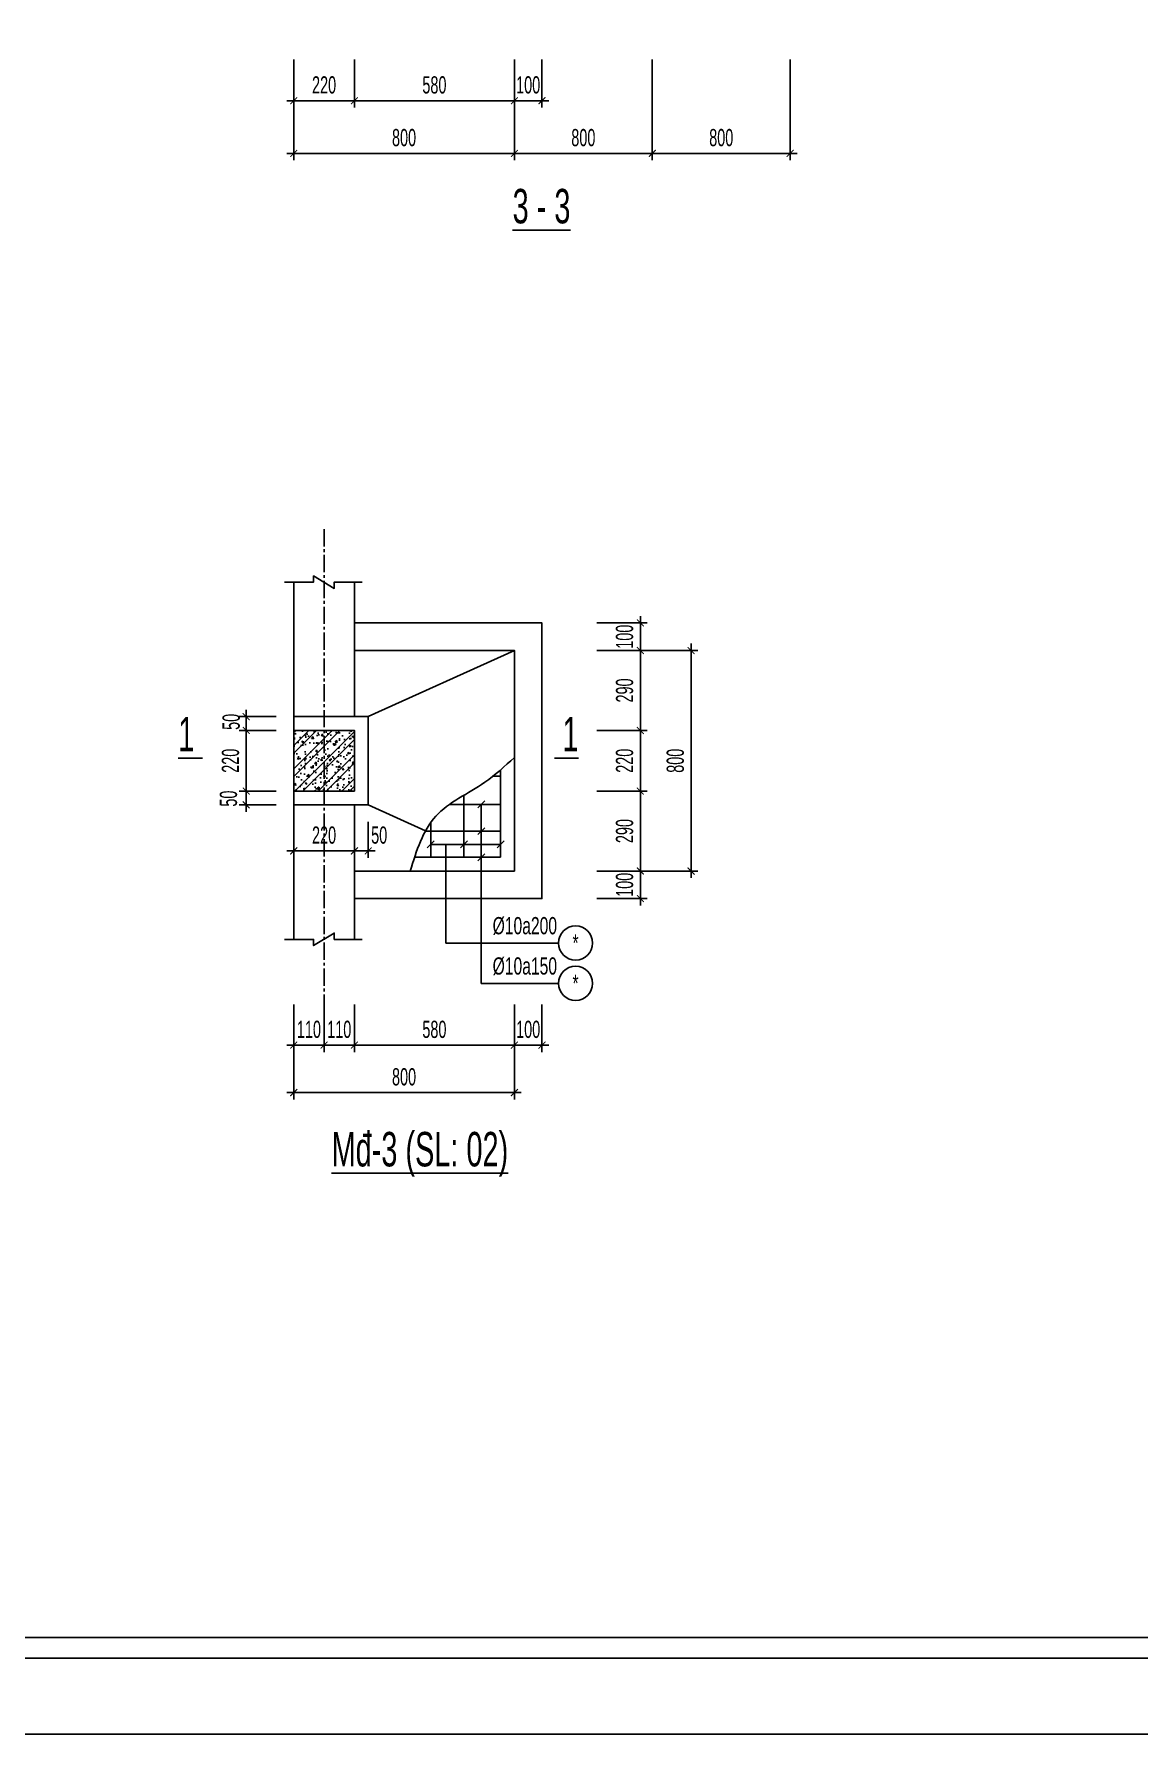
# Model space of a CAD drawing. Extents: x 195594 to 457145, y -254194 to -165094.
# Drawn here: x 387065 to 411103, y -254194 to -217193 of the extents above; entities that cross this region are included whole.
import ezdxf
from ezdxf.enums import TextEntityAlignment as Align

# ---------------------------------------------------------------- set-up
doc = ezdxf.new("R2010")
doc.units = 0
doc.header["$LTSCALE"] = 0.5
doc.header["$MEASUREMENT"] = 0
doc.linetypes.add('CENTER2', pattern=[1.125, 0.75, -0.125, 0.125, -0.125])
doc.layers.get('0').update_dxf_attribs({"linetype": 'CONTINUOUS'})
doc.layers.get('Defpoints').update_dxf_attribs({"linetype": 'CONTINUOUS'})
for name, color, linetype in [('CDC-KHUNGTEN', 7, 'CONTINUOUS'), ('CDC.01.AXIS', 160, 'CENTER2'), ('CDC.02.DIM', 1, 'CONTINUOUS'), ('CDC.03.BORDER', 3, 'CONTINUOUS'), ('CDC.05.STEEL', 4, 'CONTINUOUS'), ('CDC.06.TEXT', 2, 'CONTINUOUS'), ('CDC.10.HATCH', 9, 'CONTINUOUS'), ('CDC.11.NOTE', 8, 'CONTINUOUS'), ('CDC.14.STEELNUM', 9, 'CONTINUOUS')]:
    doc.layers.add(name, color=color, linetype=linetype)
doc.layers.add('Hatch1', color=250, linetype='CONTINUOUS', lineweight=5)
doc.layers.add('Tpl_Bound', color=1, linetype='CONTINUOUS', plot=False)
doc.styles.add('ARIAL', font='arial.ttf', dxfattribs={"width": 0.6})
doc.styles.add('ROMANS', font='arial.ttf', dxfattribs={"width": 0.55})
doc.dimstyles.new('150X25', dxfattribs={"dimscale": 150, "dimtxt": 2.5, "dimasz": 1, "dimexe": 1, "dimexo": 0, "dimgap": 1, "dimtad": 1, "dimdec": 0, "dimlfac": 0.166667, "dimdsep": 46, "dimtxsty": 'ARIAL', "dimblk": 'ARCHTICK', "dimcen": 1, "dimdle": 1, "dimclrd": 1, "dimclre": 1, "dimclrt": 2, "dimadec": 0, "dimazin": 0, "dimtfac": 0.00072, "dimtdec": 0, "dimtix": 1, "dimtmove": 2, "dimatfit": 3, "dimldrblk": 'ARCHTICK', "dimfxl": 1, "dimtolj": 1, "dimarcsym": 0})

# ---------------------------------------------------------------- blocks, each defined once
blk = doc.blocks.new('_ARCHTICK')
at = {"color": 0, "linetype": 'ByBlock', "const_width": 0.15}
blk.add_lwpolyline([(-0.5, -0.5), (0.5, 0.5)], dxfattribs=at)
blk = doc.blocks.new('*D138')
at = {"layer": 'CDC.02.DIM', "color": 1, "lineweight": -2, "transparency": 16777216}
for p, q in [((392715, -217747), (392715, -218795)), ((394035, -217747), (394035, -218795)), ((392565, -218645), (394185, -218645))]:
    blk.add_line(p, q, dxfattribs=at)
at = {"layer": 'Defpoints', "color": 0, "transparency": 16777216}
for p in [(392715, -217747), (394035, -217747), (394035, -218645)]:
    blk.add_point(p, dxfattribs=at)
at = {"layer": 'CDC.02.DIM', "color": 1, "lineweight": -2, "transparency": 16777216, "xscale": 150, "yscale": 150, "zscale": 150, "rotation": 180}
blk.add_blockref('_ARCHTICK', (392715, -218645), dxfattribs=at)
at = {"layer": 'CDC.02.DIM', "color": 1, "lineweight": -2, "transparency": 16777216, "xscale": 150, "yscale": 150, "zscale": 150}
blk.add_blockref('_ARCHTICK', (394035, -218645), dxfattribs=at)
at = {"layer": 'CDC.02.DIM', "color": 2, "transparency": 16777216, "insert": (393375, -218303), "char_height": 375, "attachment_point": 5, "style": 'ARIAL'}
blk.add_mtext('\\A1;220', dxfattribs=at)
blk = doc.blocks.new('*D139')
at = {"layer": 'CDC.02.DIM', "color": 1, "lineweight": -2, "transparency": 16777216}
for p, q in [((394035, -217747), (394035, -218795)), ((397515, -217747), (397515, -218795)), ((393885, -218645), (397665, -218645))]:
    blk.add_line(p, q, dxfattribs=at)
at = {"layer": 'Defpoints', "color": 0, "transparency": 16777216}
for p in [(394035, -217747), (397515, -217747), (397515, -218645)]:
    blk.add_point(p, dxfattribs=at)
at = {"layer": 'CDC.02.DIM', "color": 1, "lineweight": -2, "transparency": 16777216, "xscale": 150, "yscale": 150, "zscale": 150, "rotation": 180}
blk.add_blockref('_ARCHTICK', (394035, -218645), dxfattribs=at)
at = {"layer": 'CDC.02.DIM', "color": 1, "lineweight": -2, "transparency": 16777216, "xscale": 150, "yscale": 150, "zscale": 150}
blk.add_blockref('_ARCHTICK', (397515, -218645), dxfattribs=at)
at = {"layer": 'CDC.02.DIM', "color": 2, "transparency": 16777216, "insert": (395775, -218303), "char_height": 375, "attachment_point": 5, "style": 'ARIAL'}
blk.add_mtext('\\A1;580', dxfattribs=at)
blk = doc.blocks.new('*D140')
at = {"layer": 'CDC.02.DIM', "color": 1, "lineweight": -2, "transparency": 16777216}
for p, q in [((392715, -217747), (392715, -219941)), ((397515, -217747), (397515, -219941)), ((392565, -219791), (397665, -219791))]:
    blk.add_line(p, q, dxfattribs=at)
at = {"layer": 'Defpoints', "color": 0, "transparency": 16777216}
for p in [(392715, -217747), (397515, -217747), (397515, -219791)]:
    blk.add_point(p, dxfattribs=at)
at = {"layer": 'CDC.02.DIM', "color": 1, "lineweight": -2, "transparency": 16777216, "xscale": 150, "yscale": 150, "zscale": 150, "rotation": 180}
blk.add_blockref('_ARCHTICK', (392715, -219791), dxfattribs=at)
at = {"layer": 'CDC.02.DIM', "color": 1, "lineweight": -2, "transparency": 16777216, "xscale": 150, "yscale": 150, "zscale": 150}
blk.add_blockref('_ARCHTICK', (397515, -219791), dxfattribs=at)
at = {"layer": 'CDC.02.DIM', "color": 2, "transparency": 16777216, "insert": (395115, -219450), "char_height": 375, "attachment_point": 5, "style": 'ARIAL'}
blk.add_mtext('\\A1;800', dxfattribs=at)
blk = doc.blocks.new('*D143')
at = {"layer": 'CDC.02.DIM', "color": 1, "lineweight": -2, "transparency": 16777216}
for p, q in [((397515, -217747), (397515, -218795)), ((398115, -217747), (398115, -218795)), ((397515, -218645), (397365, -218645)), ((397515, -218645), (398115, -218645)), ((398115, -218645), (398265, -218645))]:
    blk.add_line(p, q, dxfattribs=at)
at = {"layer": 'Defpoints', "color": 0, "transparency": 16777216}
for p in [(397515, -217747), (398115, -217747), (398115, -218645)]:
    blk.add_point(p, dxfattribs=at)
at = {"layer": 'CDC.02.DIM', "color": 1, "lineweight": -2, "transparency": 16777216, "xscale": 150, "yscale": 150, "zscale": 150}
blk.add_blockref('_ARCHTICK', (397515, -218645), dxfattribs=at)
at = {"layer": 'CDC.02.DIM', "color": 1, "lineweight": -2, "transparency": 16777216, "xscale": 150, "yscale": 150, "zscale": 150, "rotation": 180}
blk.add_blockref('_ARCHTICK', (398115, -218645), dxfattribs=at)
at = {"layer": 'CDC.02.DIM', "color": 2, "transparency": 16777216, "insert": (397815, -218303), "char_height": 375, "attachment_point": 5, "style": 'ARIAL'}
blk.add_mtext('\\A1;100', dxfattribs=at)
blk = doc.blocks.new('*D144')
at = {"layer": 'CDC.02.DIM', "color": 1, "lineweight": -2, "transparency": 16777216}
for p, q in [((397515, -217747), (397515, -219941)), ((400515, -217747), (400515, -219941)), ((397365, -219791), (400665, -219791))]:
    blk.add_line(p, q, dxfattribs=at)
at = {"layer": 'Defpoints', "color": 0, "transparency": 16777216}
for p in [(397515, -217747), (400515, -217747), (400515, -219791)]:
    blk.add_point(p, dxfattribs=at)
at = {"layer": 'CDC.02.DIM', "color": 1, "lineweight": -2, "transparency": 16777216, "xscale": 150, "yscale": 150, "zscale": 150, "rotation": 180}
blk.add_blockref('_ARCHTICK', (397515, -219791), dxfattribs=at)
at = {"layer": 'CDC.02.DIM', "color": 1, "lineweight": -2, "transparency": 16777216, "xscale": 150, "yscale": 150, "zscale": 150}
blk.add_blockref('_ARCHTICK', (400515, -219791), dxfattribs=at)
at = {"layer": 'CDC.02.DIM', "color": 2, "transparency": 16777216, "insert": (399015, -219450), "char_height": 375, "attachment_point": 5, "style": 'ARIAL'}
blk.add_mtext('\\A1;800', dxfattribs=at)
blk = doc.blocks.new('*D145')
at = {"layer": 'CDC.02.DIM', "color": 1, "lineweight": -2, "transparency": 16777216}
for p, q in [((400515, -217747), (400515, -219941)), ((403515, -217747), (403515, -219941)), ((400365, -219791), (403665, -219791))]:
    blk.add_line(p, q, dxfattribs=at)
at = {"layer": 'Defpoints', "color": 0, "transparency": 16777216}
for p in [(400515, -217747), (403515, -217747), (403515, -219791)]:
    blk.add_point(p, dxfattribs=at)
at = {"layer": 'CDC.02.DIM', "color": 1, "lineweight": -2, "transparency": 16777216, "xscale": 150, "yscale": 150, "zscale": 150, "rotation": 180}
blk.add_blockref('_ARCHTICK', (400515, -219791), dxfattribs=at)
at = {"layer": 'CDC.02.DIM', "color": 1, "lineweight": -2, "transparency": 16777216, "xscale": 150, "yscale": 150, "zscale": 150}
blk.add_blockref('_ARCHTICK', (403515, -219791), dxfattribs=at)
at = {"layer": 'CDC.02.DIM', "color": 2, "transparency": 16777216, "insert": (402015, -219450), "char_height": 375, "attachment_point": 5, "style": 'ARIAL'}
blk.add_mtext('\\A1;800', dxfattribs=at)
blk = doc.blocks.new('*D149')
at = {"layer": 'CDC.02.DIM', "color": 1, "lineweight": -2, "transparency": 16777216}
for p, q in [((399312, -230011), (400405, -230011)), ((400255, -230011), (400255, -229861)), ((400255, -230611), (400255, -230011)), ((399312, -230611), (400405, -230611)), ((400255, -230611), (400255, -230761))]:
    blk.add_line(p, q, dxfattribs=at)
at = {"layer": 'Defpoints', "color": 0, "transparency": 16777216}
for p in [(399312, -230011), (400255, -230011), (399312, -230611)]:
    blk.add_point(p, dxfattribs=at)
at = {"layer": 'CDC.02.DIM', "color": 1, "lineweight": -2, "transparency": 16777216, "xscale": 150, "yscale": 150, "zscale": 150}
for p, rotation in [((400255, -230011), 270), ((400255, -230611), 90)]:
    blk.add_blockref('_ARCHTICK', p, dxfattribs=dict(at, rotation=rotation))
at = {"layer": 'CDC.02.DIM', "color": 2, "transparency": 16777216, "insert": (399913, -230311), "char_height": 375, "attachment_point": 5, "rotation": 90, "style": 'ARIAL'}
blk.add_mtext('\\A1;100', dxfattribs=at)
blk = doc.blocks.new('*D150')
at = {"layer": 'CDC.02.DIM', "color": 1, "lineweight": -2, "transparency": 16777216}
for p, q in [((400255, -230461), (400255, -232501)), ((399312, -230611), (400405, -230611)), ((399312, -232351), (400405, -232351))]:
    blk.add_line(p, q, dxfattribs=at)
at = {"layer": 'Defpoints', "color": 0, "transparency": 16777216}
for p in [(399312, -230611), (399312, -232351), (400255, -232351)]:
    blk.add_point(p, dxfattribs=at)
at = {"layer": 'CDC.02.DIM', "color": 1, "lineweight": -2, "transparency": 16777216, "xscale": 150, "yscale": 150, "zscale": 150}
for p, rotation in [((400255, -230611), 90), ((400255, -232351), 270)]:
    blk.add_blockref('_ARCHTICK', p, dxfattribs=dict(at, rotation=rotation))
at = {"layer": 'CDC.02.DIM', "color": 2, "transparency": 16777216, "insert": (399913, -231481), "char_height": 375, "attachment_point": 5, "rotation": 90, "style": 'ARIAL'}
blk.add_mtext('\\A1;290', dxfattribs=at)
blk = doc.blocks.new('*D151')
at = {"layer": 'CDC.02.DIM', "color": 1, "lineweight": -2, "transparency": 16777216}
for p, q in [((399312, -233671), (400405, -233671)), ((400255, -233521), (400255, -235561)), ((399312, -235411), (400405, -235411))]:
    blk.add_line(p, q, dxfattribs=at)
at = {"layer": 'Defpoints', "color": 0, "transparency": 16777216}
for p in [(399312, -233671), (399312, -235411), (400255, -235411)]:
    blk.add_point(p, dxfattribs=at)
at = {"layer": 'CDC.02.DIM', "color": 1, "lineweight": -2, "transparency": 16777216, "xscale": 150, "yscale": 150, "zscale": 150}
for p, rotation in [((400255, -233671), 90), ((400255, -235411), 270)]:
    blk.add_blockref('_ARCHTICK', p, dxfattribs=dict(at, rotation=rotation))
at = {"layer": 'CDC.02.DIM', "color": 2, "transparency": 16777216, "insert": (399913, -234541), "char_height": 375, "attachment_point": 5, "rotation": 90, "style": 'ARIAL'}
blk.add_mtext('\\A1;290', dxfattribs=at)
blk = doc.blocks.new('*D152')
at = {"layer": 'CDC.02.DIM', "color": 1, "lineweight": -2, "transparency": 16777216}
for p, q in [((400255, -235411), (400255, -235261)), ((399312, -235411), (400405, -235411)), ((400255, -235411), (400255, -236011)), ((399312, -236011), (400405, -236011)), ((400255, -236011), (400255, -236161))]:
    blk.add_line(p, q, dxfattribs=at)
at = {"layer": 'Defpoints', "color": 0, "transparency": 16777216}
for p in [(399312, -235411), (399312, -236011), (400255, -236011)]:
    blk.add_point(p, dxfattribs=at)
at = {"layer": 'CDC.02.DIM', "color": 1, "lineweight": -2, "transparency": 16777216, "xscale": 150, "yscale": 150, "zscale": 150}
for p, rotation in [((400255, -235411), 270), ((400255, -236011), 90)]:
    blk.add_blockref('_ARCHTICK', p, dxfattribs=dict(at, rotation=rotation))
at = {"layer": 'CDC.02.DIM', "color": 2, "transparency": 16777216, "insert": (399913, -235711), "char_height": 375, "attachment_point": 5, "rotation": 90, "style": 'ARIAL'}
blk.add_mtext('\\A1;100', dxfattribs=at)
blk = doc.blocks.new('*D153')
at = {"layer": 'CDC.02.DIM', "color": 1, "lineweight": -2, "transparency": 16777216}
for p, q in [((401359, -230461), (401359, -235561)), ((399312, -230611), (401509, -230611)), ((399312, -235411), (401509, -235411))]:
    blk.add_line(p, q, dxfattribs=at)
at = {"layer": 'Defpoints', "color": 0, "transparency": 16777216}
for p in [(399312, -230611), (399312, -235411), (401359, -235411)]:
    blk.add_point(p, dxfattribs=at)
at = {"layer": 'CDC.02.DIM', "color": 1, "lineweight": -2, "transparency": 16777216, "xscale": 150, "yscale": 150, "zscale": 150}
for p, rotation in [((401359, -230611), 90), ((401359, -235411), 270)]:
    blk.add_blockref('_ARCHTICK', p, dxfattribs=dict(at, rotation=rotation))
at = {"layer": 'CDC.02.DIM', "color": 2, "transparency": 16777216, "insert": (401017, -233011), "char_height": 375, "attachment_point": 5, "rotation": 90, "style": 'ARIAL'}
blk.add_mtext('\\A1;800', dxfattribs=at)
blk = doc.blocks.new('*D154')
at = {"layer": 'CDC.02.DIM', "color": 1, "lineweight": -2, "transparency": 16777216}
for p, q in [((392715, -238317), (392715, -239351)), ((393375, -238317), (393375, -239351)), ((392715, -239201), (392565, -239201)), ((392715, -239201), (393375, -239201)), ((393375, -239201), (393525, -239201))]:
    blk.add_line(p, q, dxfattribs=at)
at = {"layer": 'Defpoints', "color": 0, "transparency": 16777216}
for p in [(392715, -238317), (393375, -238317), (393375, -239201)]:
    blk.add_point(p, dxfattribs=at)
at = {"layer": 'CDC.02.DIM', "color": 1, "lineweight": -2, "transparency": 16777216, "xscale": 150, "yscale": 150, "zscale": 150}
blk.add_blockref('_ARCHTICK', (392715, -239201), dxfattribs=at)
at = {"layer": 'CDC.02.DIM', "color": 1, "lineweight": -2, "transparency": 16777216, "xscale": 150, "yscale": 150, "zscale": 150, "rotation": 180}
blk.add_blockref('_ARCHTICK', (393375, -239201), dxfattribs=at)
at = {"layer": 'CDC.02.DIM', "color": 2, "transparency": 16777216, "insert": (393045, -238859), "char_height": 375, "attachment_point": 5, "style": 'ARIAL'}
blk.add_mtext('\\A1;110', dxfattribs=at)
blk = doc.blocks.new('*D155')
at = {"layer": 'CDC.02.DIM', "color": 1, "lineweight": -2, "transparency": 16777216}
for p, q in [((393375, -238317), (393375, -239351)), ((394035, -238317), (394035, -239351)), ((393375, -239201), (393225, -239201)), ((393375, -239201), (394035, -239201)), ((394035, -239201), (394185, -239201))]:
    blk.add_line(p, q, dxfattribs=at)
at = {"layer": 'Defpoints', "color": 0, "transparency": 16777216}
for p in [(393375, -238317), (394035, -238317), (394035, -239201)]:
    blk.add_point(p, dxfattribs=at)
at = {"layer": 'CDC.02.DIM', "color": 1, "lineweight": -2, "transparency": 16777216, "xscale": 150, "yscale": 150, "zscale": 150}
blk.add_blockref('_ARCHTICK', (393375, -239201), dxfattribs=at)
at = {"layer": 'CDC.02.DIM', "color": 1, "lineweight": -2, "transparency": 16777216, "xscale": 150, "yscale": 150, "zscale": 150, "rotation": 180}
blk.add_blockref('_ARCHTICK', (394035, -239201), dxfattribs=at)
at = {"layer": 'CDC.02.DIM', "color": 2, "transparency": 16777216, "insert": (393705, -238859), "char_height": 375, "attachment_point": 5, "style": 'ARIAL'}
blk.add_mtext('\\A1;110', dxfattribs=at)
blk = doc.blocks.new('*D156')
at = {"layer": 'CDC.02.DIM', "color": 1, "lineweight": -2, "transparency": 16777216}
for p, q in [((394035, -238317), (394035, -239351)), ((397515, -238317), (397515, -239351)), ((393885, -239201), (397665, -239201))]:
    blk.add_line(p, q, dxfattribs=at)
at = {"layer": 'Defpoints', "color": 0, "transparency": 16777216}
for p in [(394035, -238317), (397515, -238317), (397515, -239201)]:
    blk.add_point(p, dxfattribs=at)
at = {"layer": 'CDC.02.DIM', "color": 1, "lineweight": -2, "transparency": 16777216, "xscale": 150, "yscale": 150, "zscale": 150, "rotation": 180}
blk.add_blockref('_ARCHTICK', (394035, -239201), dxfattribs=at)
at = {"layer": 'CDC.02.DIM', "color": 1, "lineweight": -2, "transparency": 16777216, "xscale": 150, "yscale": 150, "zscale": 150}
blk.add_blockref('_ARCHTICK', (397515, -239201), dxfattribs=at)
at = {"layer": 'CDC.02.DIM', "color": 2, "transparency": 16777216, "insert": (395775, -238859), "char_height": 375, "attachment_point": 5, "style": 'ARIAL'}
blk.add_mtext('\\A1;580', dxfattribs=at)
blk = doc.blocks.new('*D157')
at = {"layer": 'CDC.02.DIM', "color": 1, "lineweight": -2, "transparency": 16777216}
for p, q in [((392715, -238317), (392715, -240383)), ((397515, -238317), (397515, -240383)), ((392565, -240233), (397665, -240233))]:
    blk.add_line(p, q, dxfattribs=at)
at = {"layer": 'Defpoints', "color": 0, "transparency": 16777216}
for p in [(392715, -238317), (397515, -238317), (397515, -240233)]:
    blk.add_point(p, dxfattribs=at)
at = {"layer": 'CDC.02.DIM', "color": 1, "lineweight": -2, "transparency": 16777216, "xscale": 150, "yscale": 150, "zscale": 150, "rotation": 180}
blk.add_blockref('_ARCHTICK', (392715, -240233), dxfattribs=at)
at = {"layer": 'CDC.02.DIM', "color": 1, "lineweight": -2, "transparency": 16777216, "xscale": 150, "yscale": 150, "zscale": 150}
blk.add_blockref('_ARCHTICK', (397515, -240233), dxfattribs=at)
at = {"layer": 'CDC.02.DIM', "color": 2, "transparency": 16777216, "insert": (395115, -239892), "char_height": 375, "attachment_point": 5, "style": 'ARIAL'}
blk.add_mtext('\\A1;800', dxfattribs=at)
blk = doc.blocks.new('*D158')
at = {"layer": 'CDC.02.DIM', "color": 1, "lineweight": -2, "transparency": 16777216}
for p, q in [((397515, -238317), (397515, -239351)), ((398115, -238317), (398115, -239351)), ((397515, -239201), (397365, -239201)), ((397515, -239201), (398115, -239201)), ((398115, -239201), (398265, -239201))]:
    blk.add_line(p, q, dxfattribs=at)
at = {"layer": 'Defpoints', "color": 0, "transparency": 16777216}
for p in [(397515, -238317), (398115, -238317), (398115, -239201)]:
    blk.add_point(p, dxfattribs=at)
at = {"layer": 'CDC.02.DIM', "color": 1, "lineweight": -2, "transparency": 16777216, "xscale": 150, "yscale": 150, "zscale": 150}
blk.add_blockref('_ARCHTICK', (397515, -239201), dxfattribs=at)
at = {"layer": 'CDC.02.DIM', "color": 1, "lineweight": -2, "transparency": 16777216, "xscale": 150, "yscale": 150, "zscale": 150, "rotation": 180}
blk.add_blockref('_ARCHTICK', (398115, -239201), dxfattribs=at)
at = {"layer": 'CDC.02.DIM', "color": 2, "transparency": 16777216, "insert": (397815, -238859), "char_height": 375, "attachment_point": 5, "style": 'ARIAL'}
blk.add_mtext('\\A1;100', dxfattribs=at)
blk = doc.blocks.new('*D159')
at = {"layer": 'CDC.02.DIM', "color": 1, "lineweight": -2, "transparency": 16777216}
for p, q in [((392715, -234339), (392715, -235123)), ((394035, -234339), (394035, -235123)), ((392565, -234973), (394185, -234973))]:
    blk.add_line(p, q, dxfattribs=at)
at = {"layer": 'Defpoints', "color": 0, "transparency": 16777216}
for p in [(392715, -234339), (394035, -234339), (394035, -234973)]:
    blk.add_point(p, dxfattribs=at)
at = {"layer": 'CDC.02.DIM', "color": 1, "lineweight": -2, "transparency": 16777216, "xscale": 150, "yscale": 150, "zscale": 150, "rotation": 180}
blk.add_blockref('_ARCHTICK', (392715, -234973), dxfattribs=at)
at = {"layer": 'CDC.02.DIM', "color": 1, "lineweight": -2, "transparency": 16777216, "xscale": 150, "yscale": 150, "zscale": 150}
blk.add_blockref('_ARCHTICK', (394035, -234973), dxfattribs=at)
at = {"layer": 'CDC.02.DIM', "color": 2, "transparency": 16777216, "insert": (393375, -234631), "char_height": 375, "attachment_point": 5, "style": 'ARIAL'}
blk.add_mtext('\\A1;220', dxfattribs=at)
blk = doc.blocks.new('*D160')
at = {"layer": 'CDC.02.DIM', "color": 1, "lineweight": -2, "transparency": 16777216}
for p, q in [((394035, -234339), (394035, -235123)), ((394335, -234339), (394335, -235123)), ((393885, -234973), (394485, -234973))]:
    blk.add_line(p, q, dxfattribs=at)
at = {"layer": 'Defpoints', "color": 0, "transparency": 16777216}
for p in [(394035, -234339), (394335, -234339), (394335, -234973)]:
    blk.add_point(p, dxfattribs=at)
at = {"layer": 'CDC.02.DIM', "color": 1, "lineweight": -2, "transparency": 16777216, "xscale": 150, "yscale": 150, "zscale": 150, "rotation": 180}
blk.add_blockref('_ARCHTICK', (394035, -234973), dxfattribs=at)
at = {"layer": 'CDC.02.DIM', "color": 1, "lineweight": -2, "transparency": 16777216, "xscale": 150, "yscale": 150, "zscale": 150}
blk.add_blockref('_ARCHTICK', (394335, -234973), dxfattribs=at)
at = {"layer": 'CDC.02.DIM', "color": 2, "transparency": 16777216, "insert": (394574, -234631), "char_height": 375, "attachment_point": 5, "style": 'ARIAL'}
blk.add_mtext('\\A1;50', dxfattribs=at)
blk = doc.blocks.new('*D161')
at = {"layer": 'CDC.02.DIM', "color": 1, "lineweight": -2, "transparency": 16777216}
for p, q in [((399312, -232351), (400405, -232351)), ((400255, -232201), (400255, -233821)), ((399312, -233671), (400405, -233671))]:
    blk.add_line(p, q, dxfattribs=at)
at = {"layer": 'Defpoints', "color": 0, "transparency": 16777216}
for p in [(399312, -232351), (399312, -233671), (400255, -233671)]:
    blk.add_point(p, dxfattribs=at)
at = {"layer": 'CDC.02.DIM', "color": 1, "lineweight": -2, "transparency": 16777216, "xscale": 150, "yscale": 150, "zscale": 150}
for p, rotation in [((400255, -232351), 90), ((400255, -233671), 270)]:
    blk.add_blockref('_ARCHTICK', p, dxfattribs=dict(at, rotation=rotation))
at = {"layer": 'CDC.02.DIM', "color": 2, "transparency": 16777216, "insert": (399913, -233011), "char_height": 375, "attachment_point": 5, "rotation": 90, "style": 'ARIAL'}
blk.add_mtext('\\A1;220', dxfattribs=at)
blk = doc.blocks.new('*D162')
at = {"layer": 'CDC.02.DIM', "color": 1, "lineweight": -2, "transparency": 16777216}
for p, q in [((392334, -232351), (391531, -232351)), ((391681, -232201), (391681, -233821)), ((392334, -233671), (391531, -233671))]:
    blk.add_line(p, q, dxfattribs=at)
at = {"layer": 'Defpoints', "color": 0, "transparency": 16777216}
for p in [(392334, -232351), (391681, -233671), (392334, -233671)]:
    blk.add_point(p, dxfattribs=at)
at = {"layer": 'CDC.02.DIM', "color": 1, "lineweight": -2, "transparency": 16777216, "xscale": 150, "yscale": 150, "zscale": 150}
for p, rotation in [((391681, -232351), 90), ((391681, -233671), 270)]:
    blk.add_blockref('_ARCHTICK', p, dxfattribs=dict(at, rotation=rotation))
at = {"layer": 'CDC.02.DIM', "color": 2, "transparency": 16777216, "insert": (391340, -233011), "char_height": 375, "attachment_point": 5, "rotation": 90, "style": 'ARIAL'}
blk.add_mtext('\\A1;220', dxfattribs=at)
blk = doc.blocks.new('*D163')
at = {"layer": 'CDC.02.DIM', "color": 1, "lineweight": -2, "transparency": 16777216}
for p, q in [((392334, -233671), (391531, -233671)), ((391681, -233521), (391681, -234121)), ((392334, -233971), (391531, -233971))]:
    blk.add_line(p, q, dxfattribs=at)
at = {"layer": 'Defpoints', "color": 0, "transparency": 16777216}
for p in [(392334, -233671), (391681, -233971), (392334, -233971)]:
    blk.add_point(p, dxfattribs=at)
at = {"layer": 'CDC.02.DIM', "color": 1, "lineweight": -2, "transparency": 16777216, "xscale": 150, "yscale": 150, "zscale": 150}
for p, rotation in [((391681, -233671), 90), ((391681, -233971), 270)]:
    blk.add_blockref('_ARCHTICK', p, dxfattribs=dict(at, rotation=rotation))
at = {"layer": 'CDC.02.DIM', "color": 2, "transparency": 16777216, "insert": (391296, -233835), "char_height": 375, "attachment_point": 5, "rotation": 90, "style": 'ARIAL'}
blk.add_mtext('\\A1;50', dxfattribs=at)
blk = doc.blocks.new('*D164')
at = {"layer": 'CDC.02.DIM', "color": 1, "lineweight": -2, "transparency": 16777216}
for p, q in [((391681, -232051), (391681, -231901)), ((392334, -232051), (391531, -232051)), ((392334, -232351), (391531, -232351)), ((391681, -232351), (391681, -232051)), ((391681, -232351), (391681, -232501))]:
    blk.add_line(p, q, dxfattribs=at)
at = {"layer": 'Defpoints', "color": 0, "transparency": 16777216}
for p in [(391681, -232051), (392334, -232051), (392334, -232351)]:
    blk.add_point(p, dxfattribs=at)
at = {"layer": 'CDC.02.DIM', "color": 1, "lineweight": -2, "transparency": 16777216, "xscale": 150, "yscale": 150, "zscale": 150}
for p, rotation in [((391681, -232051), 270), ((391681, -232351), 90)]:
    blk.add_blockref('_ARCHTICK', p, dxfattribs=dict(at, rotation=rotation))
at = {"layer": 'CDC.02.DIM', "color": 2, "transparency": 16777216, "insert": (391355, -232164), "char_height": 375, "attachment_point": 5, "rotation": 90, "style": 'ARIAL'}
blk.add_mtext('\\A1;50', dxfattribs=at)
blk = doc.blocks.new('_Oblique')
at = {"color": 0, "lineweight": -2}
blk.add_line((-0.5, -0.5), (0.5, 0.5), dxfattribs=at)
blk = doc.blocks.new('Khung tên chuẩn')
at = {"layer": 'CDC-KHUNGTEN'}
blk.add_lwpolyline([(30654, -246309), (30654, -189709), (-40446, -189709), (-40446, -246309)], close=True, dxfattribs=at)
at = {"layer": 'CDC.10.HATCH', "color": 8}
blk.add_lwpolyline([(-40746, -246609), (38754, -246609), (38754, -189409), (-40746, -189409)], close=True, dxfattribs=at)
at = {"layer": 'Defpoints', "color": 1}
blk.add_lwpolyline([(-44246, -247709), (-44246, -188309), (39854, -188309), (39854, -247709), (-44246, -247709)], close=True, dxfattribs=at)

msp = doc.modelspace()

# ---------------------------------------------------------------- hatches: boundary and pattern name
at = {"layer": 'CDC.10.HATCH'}
h = msp.add_hatch(dxfattribs=at)
h.set_pattern_fill('BETONG', color=256, scale=48, style=0, pattern_type=2)
h.set_pattern_definition([(45, (-9636296.15, -1712089.1), (-254.558441, 254.558441), []), (45, (-9636126.44, -1712089.1), (-254.558441, 254.558441), []), (50, (-9636296.15, -1712089.1), (344.284888, -30.121025), [36, -396]), (355, (-9636296.15, -1712089.1), (-66.60064, 361.052224), [28.8, -316.8]), (100.4514, (-9636267.46, -1712091.6), (277.684503, 330.93098), [30.595291, -336.548214]), (46.1842, (-9636296.15, -1711993.1), (512.275703, -79.449127), [54, -594]), (96.6356, (-9636253.46, -1711999.7), (448.638099, 467.576578), [45.892938, -504.82224]), (351.1842, (-9636296.15, -1711993.1), (448.637734, 467.576928), [43.2, -475.2]), (21, (-9636248.15, -1712017.1), (286.515385, -193.2570675), [36, -396]), (326, (-9636248.15, -1712017.1), (116.791359, 348.072022), [28.8, -316.8]), (71.4514, (-9636224.27, -1712033.2), (403.306862, 154.814638), [30.595291, -336.548214]), (37.5, (-9636296.15, -1712089.1), (5.8367306, 159.7890498), [0, -312.96, 0, -321.6, 0, -318]), (7.5, (-9636296.15, -1712089.1), (126.273378, 189.3176217), [0, -183.36, 0, -305.76, 0, -121.2]), (327.5, (-9636403.19, -1712089.1), (256.2347694, -10.8263384), [0, -120, 0, -374.4, 0, -496.8]), (317.5, (-9636451.19, -1712089.1), (279.9293613, 48.0503915), [0, -156, 0, -248.64, 0, -352.8])])
h.paths.add_polyline_path([(394035.2, -232351), (392715.2, -232351), (392715.2, -233011), (394035.2, -233011)])
h.paths.add_polyline_path([(394035.2, -233011), (392715.2, -233011), (392715.2, -233671), (394035.2, -233671)])

# ---------------------------------------------------------------- linework, layer by layer
at = {"layer": 'CDC.01.AXIS', "ltscale": 1000}
msp.add_line((393375.2, -227969.8), (393375.2, -238317.1), dxfattribs=at)
at = {"layer": 'CDC.03.BORDER'}
for p, q in [((392715.2, -232051), (392715.2, -229123.6)), ((394035.2, -229123.6), (394035.2, -232051)), ((394335.2, -232051), (397515.2, -230611)), ((394335.2, -232051), (392715.2, -232051)), ((392715.2, -232051), (392715.2, -233971)), ((394335.2, -233971), (394335.2, -232051)), ((392715.2, -233971), (392715.2, -236898.3)), ((392715.2, -233971), (394335.2, -233971)), ((394035.2, -236898.3), (394035.2, -233971)), ((394335.2, -233971), (395583.4, -234536.2))]:
    msp.add_line(p, q, dxfattribs=at)
for points in [[(394035.2, -230611), (397515.2, -230611), (397515.2, -233671)], [(397515.2, -233671), (397515.2, -235411), (394035.2, -235411)]]:
    msp.add_lwpolyline(points, dxfattribs=at)
msp.add_lwpolyline([(392715.2, -232351), (392715.2, -233671), (394035.2, -233671), (394035.2, -232351)], close=True, dxfattribs=at)
at = {"layer": 'CDC.05.STEEL'}
for p, q in [((397215.2, -233348.3), (397046.6, -233348.3)), ((397215.2, -235111), (397215.2, -233209.1)), ((396417, -235111), (396417, -233761.2)), ((397215.2, -233960.8), (396105.8, -233960.8)), ((397215.2, -234542.7), (395579.9, -234542.7)), ((395695.3, -235111), (395695.3, -234357.2)), ((397215.2, -235111), (395344.1, -235111))]:
    msp.add_line(p, q, dxfattribs=at)
at = {"layer": 'CDC.11.NOTE'}
for p, q in [((396794.1, -233960.8), (396794.1, -237855.5)), ((395695.3, -234831.7), (397215.2, -234831.7)), ((396026.2, -234831.7), (396026.2, -236978.3)), ((396026.2, -236978.3), (398473.9, -236978.3)), ((396794.1, -237855.5), (398473.9, -237855.5))]:
    msp.add_line(p, q, dxfattribs=at)
for points in [[(394200.9, -229123.6), (393598, -229123.6), (393598, -229258.6), (393148, -228988.6), (393148, -229123.6), (392511.5, -229123.6)], [(394035.2, -230011), (398115.2, -230011), (398115.2, -233671)], [(398115.2, -233671), (398115.2, -236011), (394035.2, -236011)], [(394200.9, -236898.3), (393598, -236898.3), (393598, -236763.3), (393148, -237033.3), (393148, -236898.3), (392511.5, -236898.3)]]:
    msp.add_lwpolyline(points, dxfattribs=at)
msp.add_spline([(395248.8, -235411), (395806.9, -234218.5), (396869.2, -233479.9), (397515.2, -232939.4)], degree=3, dxfattribs=at)
at = {"layer": 'CDC.14.STEELNUM'}
for centre in [(398845.9, -236978.3), (398845.9, -237855.5)]:
    msp.add_circle(centre, 372, dxfattribs=at)
at = {"layer": 'Tpl_Bound', "color": 1}
msp.add_lwpolyline([(330994.7, -254193.8), (330994.7, -165093.8), (457144.7, -165093.8), (457144.7, -254193.8)], close=True, dxfattribs=at)

# ---------------------------------------------------------------- block references
at = {"layer": 'CDC.02.DIM', "xscale": 150, "yscale": 150, "zscale": 150, "rotation": 180}
for p in [(396794.1, -233960.8), (396794.1, -234542.7), (396794.1, -235111)]:
    msp.add_blockref('_Oblique', p, dxfattribs=at)
at = {"layer": 'CDC.02.DIM', "xscale": 150, "yscale": 150, "zscale": 150}
for p in [(395695.3, -234831.7), (396417, -234831.7), (397215.2, -234831.7)]:
    msp.add_blockref('_Oblique', p, dxfattribs=at)
at = {"layer": 'Hatch1', "xscale": 1.5000000007567, "yscale": 1.5000000007567, "zscale": 1.5000000007567}
msp.add_blockref('Khung tên chuẩn', (397363.5, 117369.1), dxfattribs=at)

# ---------------------------------------------------------------- texts
at = {"layer": 'CDC.06.TEXT', "style": 'ARIAL', "width": 0.6}
for s, p in [('%%U3 - 3', (398105.1, -220939.4)), ('%%U1 ', (390465.1, -232430.1)), ('%%U 1', (398647.7, -232430.1)), ('%%UMđ-3 (SL: 02)', (395459.7, -241557.9))]:
    msp.add_text(s, height=750, dxfattribs=at).set_placement(p, align=Align.MIDDLE)
at = {"layer": 'CDC.06.TEXT', "style": 'ROMANS', "width": 0.65}
for s, p in [('%%C10a200', (397041.8, -236600.3)), ('%%C10a150', (397041.8, -237477.5))]:
    msp.add_text(s, height=375, dxfattribs=at).set_placement(p, align=Align.MIDDLE_LEFT)
at = {"layer": 'CDC.14.STEELNUM', "style": 'ROMANS', "width": 0.65}
for p in [(398845.9, -236978.3), (398845.9, -237855.5)]:
    msp.add_text('*', height=375, dxfattribs=at).set_placement(p, align=Align.MIDDLE)

# ---------------------------------------------------------------- dimensions: what is measured, and where the dimension line sits
at = {"layer": 'CDC.02.DIM'}
for base, p1, p2, picture, middle in [((394035.2, -218644.7), (392715.2, -217746.7), (394035.2, -217746.7), '*D138', (393375.2, -218303.2)), ((397515.2, -219791.3), (392715.2, -217746.7), (397515.2, -217746.7), '*D140', (395115.2, -219449.8)), ((397515.2, -218644.7), (394035.2, -217746.7), (397515.2, -217746.7), '*D139', (395775.2, -218303.2)), ((398115.2, -218644.7), (397515.2, -217746.7), (398115.2, -217746.7), '*D143', (397815.2, -218303.2))]:
    dim = msp.add_linear_dim(base=base, p1=p1, p2=p2, dimstyle='150X25', dxfattribs=at)
    dim.commit()
    dim.dimension.update_dxf_attribs({"geometry": picture, "text_midpoint": middle})
for base, p1, p2, picture, middle in [((400515.2, -219791.3), (397515.2, -217746.7), (400515.2, -217746.7), '*D144', (399015.2, -219449.8)), ((403515.2, -219791.3), (400515.2, -217746.7), (403515.2, -217746.7), '*D145', (402015.2, -219449.8))]:
    dim = msp.add_linear_dim(base=base, p1=p1, p2=p2, text='800', dimstyle='150X25', dxfattribs=at)
    dim.commit()
    dim.dimension.update_dxf_attribs({"geometry": picture, "text_midpoint": middle})
for base, p1, p2, angle, picture, middle in [((400254.8, -230011), (399312.3, -230611), (399312.3, -230011), 270, '*D149', (399913.3, -230311)), ((400254.8, -232351), (399312.3, -230611), (399312.3, -232351), 270, '*D150', (399913.3, -231481)), ((401358.6, -235411), (399312.3, -230611), (399312.3, -235411), 270, '*D153', (401017.1, -233011)), ((391681.3, -233671), (392333.6, -232351), (392333.6, -233671), 270, '*D162', (391339.8, -233011)), ((400254.8, -233671), (399312.3, -232351), (399312.3, -233671), 270, '*D161', (399913.3, -233011)), ((400254.8, -235411), (399312.3, -233671), (399312.3, -235411), 270, '*D151', (399913.3, -234541)), ((394035.2, -234972.8), (392715.2, -234339.1), (394035.2, -234339.1), 180, '*D159', (393375.2, -234631.4)), ((400254.8, -236011), (399312.3, -235411), (399312.3, -236011), 270, '*D152', (399913.3, -235711)), ((393375.2, -239200.7), (392715.2, -238317.1), (393375.2, -238317.1), 180, '*D154', (393045.2, -238859.2)), ((397515.2, -240233.1), (392715.2, -238317.1), (397515.2, -238317.1), 180, '*D157', (395115.2, -239891.6)), ((394035.2, -239200.7), (393375.2, -238317.1), (394035.2, -238317.1), 180, '*D155', (393705.2, -238859.2)), ((397515.2, -239200.7), (394035.2, -238317.1), (397515.2, -238317.1), 180, '*D156', (395775.2, -238859.2)), ((398115.2, -239200.7), (397515.2, -238317.1), (398115.2, -238317.1), 180, '*D158', (397815.2, -238859.2))]:
    dim = msp.add_linear_dim(base=base, p1=p1, p2=p2, angle=angle, dimstyle='150X25', dxfattribs=at)
    dim.commit()
    dim.dimension.update_dxf_attribs({"geometry": picture, "text_midpoint": middle})
for base, p1, p2, angle, picture, middle in [((391681.3, -232051), (392333.6, -232351), (392333.6, -232051), 270, '*D164', (391354.9, -232163.9)), ((391681.3, -233971), (392333.6, -233671), (392333.6, -233971), 270, '*D163', (391295.7, -233835.4)), ((394335.2, -234972.8), (394035.2, -234339.1), (394335.2, -234339.1), 180, '*D160', (394574.5, -234631.4))]:
    dim = msp.add_linear_dim(base=base, p1=p1, p2=p2, angle=angle, dimstyle='150X25', dxfattribs=at)
    dim.commit()
    dim.dimension.update_dxf_attribs({"geometry": picture, "text_midpoint": middle, "dimtype": 160})

doc.saveas('drawing.dxf')
